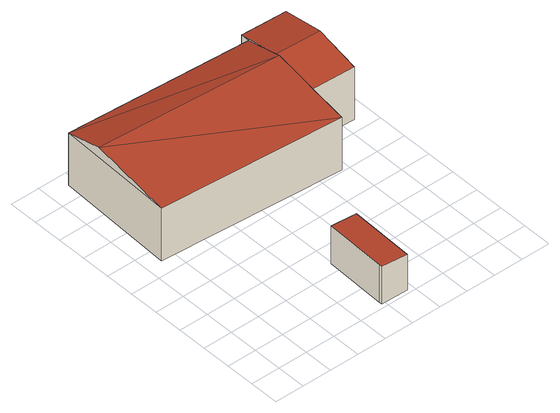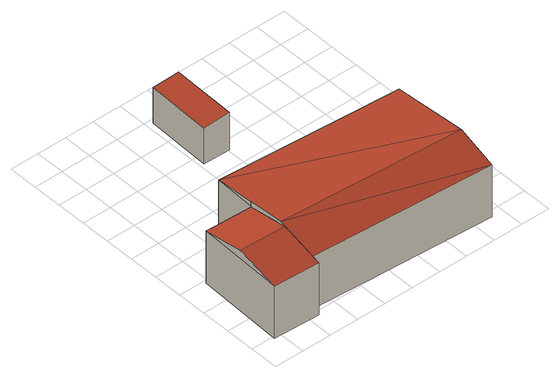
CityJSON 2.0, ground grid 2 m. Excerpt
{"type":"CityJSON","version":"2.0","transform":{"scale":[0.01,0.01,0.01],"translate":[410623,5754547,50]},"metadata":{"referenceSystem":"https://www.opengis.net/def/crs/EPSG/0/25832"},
"CityObjects":{
"building1":{"type":"Building","attributes":{"Gemeindeschluessel":"05515000","Geometrietyp2DReferenz":"3000","function":"31001_2600","roofType":"2100","measuredHeight":2.73},"geometry":[{"type":"Solid","lod":"2","boundaries":[[[[0,1,2,3]],[[4,5,1,0]],[[6,7,5,4]],[[8,9,7,6]],[[3,2,9,8]],[[6,4,0,3,8]],[[1,5,7,9,2]]]],"semantics":{"surfaces":[{"type":"WallSurface"},{"type":"RoofSurface"},{"type":"GroundSurface"}],"values":[[0,0,0,0,0,1,2]]}}]},
"building2":{"type":"Building","attributes":{"Gemeindeschluessel":"05515000","Geometrietyp2DReferenz":"3000","function":"31001_1000"},"address":[{"country":"Germany","locality":"Münster","thoroughfareNumber":"153","thoroughfareName":"Hofkamp"}],"children":["building2-1","building2-2"]},
"building2-1":{"type":"BuildingPart","attributes":{"roofType":"3100","measuredHeight":4.42},"parents":["building2"],"geometry":[{"type":"Solid","lod":"2","boundaries":[[[[10,11,12,13]],[[14,15,11,10]],[[16,17,18,19]],[[13,12,17,16]],[[20,21,22,23,13,16]],[[23,22,24,14,10]],[[25,20,19]],[[20,16,19]],[[23,10,13]],[[11,15,18,17,12]],[[15,14,19,18]],[[20,25,21]],[[25,19,14,24]],[[21,25,24,22]]]],"semantics":{"surfaces":[{"type":"WallSurface"},{"type":"RoofSurface"},{"type":"GroundSurface"},{"type":"ClosureSurface"}],"values":[[0,0,0,0,1,1,0,0,0,2,3,0,0,3]]}}]},
"building2-2":{"type":"BuildingPart","attributes":{"roofType":"3100","measuredHeight":4.57},"parents":["building2"],"geometry":[{"type":"Solid","lod":"2","boundaries":[[[[26,27,28,29]],[[25,19,18,27,26]],[[30,31,15,14,32]],[[33,34,31,30]],[[29,28,34,33]],[[35,36,37,38,33]],[[38,29,33]],[[37,21,25,26]],[[26,38,37]],[[36,35,30,32]],[[35,33,30]],[[38,26,29]],[[27,18,15,31,34,28]],[[19,25,24,32,14]],[[15,18,19,14]],[[36,32,24,22,21,37]],[[24,25,21,22]]]],"semantics":{"surfaces":[{"type":"WallSurface"},{"type":"RoofSurface"},{"type":"GroundSurface"},{"type":"ClosureSurface"}],"values":[[0,0,0,0,0,1,1,1,1,0,0,0,2,0,3,0,3]]}}]}
},
"vertices":[
[778,50,286],[778,50,13],[778,30,13],[778,30,286],[792,471,286],[792,471,13],[975,465,274],[975,465,13],[960,24,274],[960,24,13],
[1654,1253,435],[1654,1253,54],[1680,1851,54],[1680,1851,435],[1338,1267,435],[1338,1267,54],[1367,1865,435],[1367,1865,54],[1364,1804,54],[1364,1804,435],[1364,1804,448],[1356,1640,481],[1352,1566,496],[1667,1552,496],[1338,1269,436],[1364,1804,436],
[112,1879,436],[112,1879,54],[76,1067,54],[76,1067,436],[1336,1267,436],[1336,1267,54],[1338,1267,436],[1324,981,436],[1324,981,54],[1336,1267,475],[1338,1267,475],[1351,1533,511],[100,1613,511]
]}
